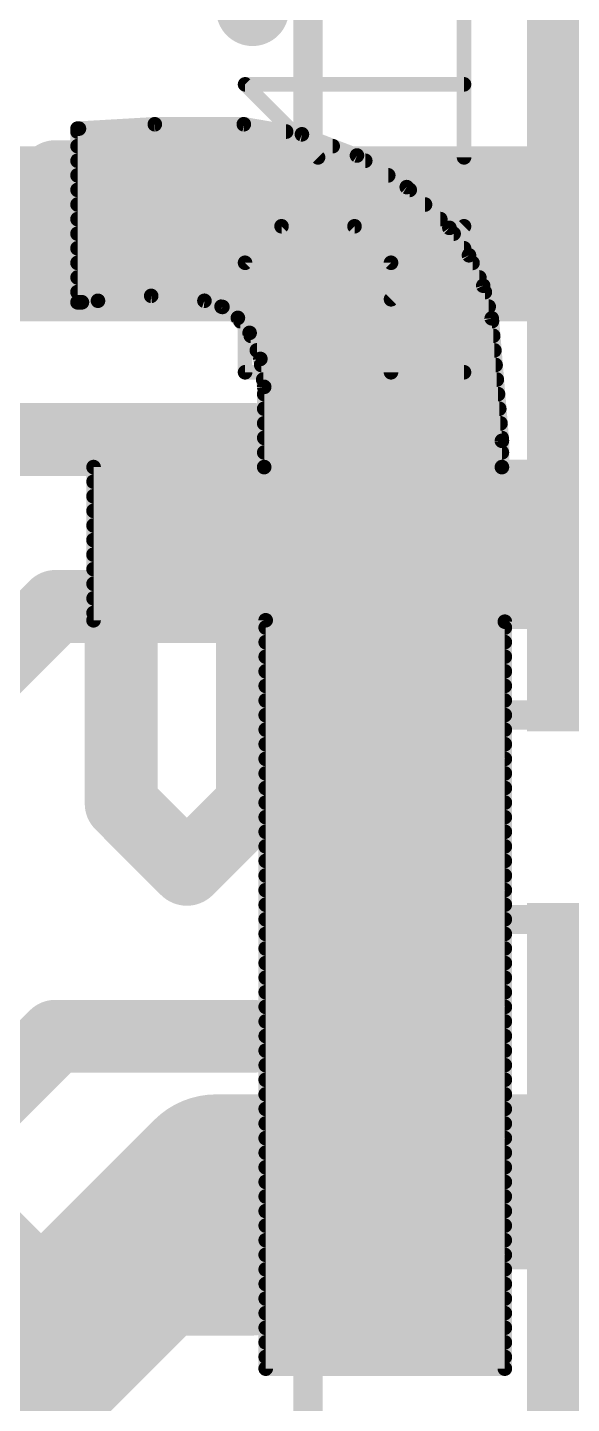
# Model space of a CAD drawing. Extents: x 0 to 108, y -11 to 13.
# Drawn here: x 4.879 to 5.826, y 5.329 to 7.725 of the extents above; entities that cross this region are included whole.
import ezdxf

# ---------------------------------------------------------------- set-up
doc = ezdxf.new("R2010")
doc.units = 0
for name, color, linetype in [('1', 12, 'CONTINUOUS'), ('16', 132, 'CONTINUOUS'), ('21', 41, 'CONTINUOUS'), ('22', 40, 'CONTINUOUS'), ('25', 253, 'CONTINUOUS'), ('29', 253, 'CONTINUOUS'), ('39', 12, 'CONTINUOUS')]:
    doc.layers.add(name, color=color, linetype=linetype)

# ---------------------------------------------------------------- blocks, each defined once
blk = doc.blocks.new('RECT')
blk.add_solid([(-0.5, -0.5), (0.5, -0.5), (-0.5, 0.5), (0.5, 0.5)])

msp = doc.modelspace()

# ---------------------------------------------------------------- linework, layer by layer
at = {"layer": '1', "const_width": 0.3048}
for points in [[(4.699, 5.207), (5.207, 5.715)], [(5.207, 5.715), (6.35, 5.715)]]:
    msp.add_lwpolyline(points, dxfattribs=at)
at = {"layer": '1', "const_width": 0.1524}
for points in [[(5.207, 5.7912, 1), (5.207, 5.6388)], [(5.2609, 5.6611, 1), (5.1531, 5.7689)]]:
    msp.add_lwpolyline(points, format="xyb", dxfattribs=at)
at = {"layer": '16', "const_width": 0.3048}
msp.add_lwpolyline([(4.064, 7.366), (6.35, 7.366)], dxfattribs=at)
at = {"layer": '21', "const_width": 0.127}
for points in [[(5.2705, 7.7562), (5.2705, 8.2138)], [(4.8129, 7.3509), (4.9273, 7.4653)], [(4.9273, 7.4653), (5.2705, 7.4653)], [(5.2705, 7.0077), (4.8129, 7.0077)], [(4.8129, 6.6025), (4.9273, 6.7169)], [(4.9273, 6.7169), (5.2705, 6.7169)], [(5.0417, 6.3737), (5.0417, 6.7169)], [(5.2705, 6.7169), (5.2705, 6.3737)], [(5.1561, 6.2593), (5.0417, 6.3737)], [(5.2705, 6.3737), (5.1561, 6.2593)], [(4.8129, 5.8541), (4.9273, 5.9685)], [(4.9273, 5.9685), (5.2705, 5.9685)], [(4.9273, 5.5109), (4.8129, 5.6253)], [(4.5841, 5.5109), (5.2705, 5.5109)]]:
    msp.add_lwpolyline(points, dxfattribs=at)
at = {"layer": '21', "const_width": 0.0635}
for points in [[(5.2388, 7.7562, 1), (5.3022, 7.7562)], [(4.9273, 7.4971, 1), (4.9273, 7.4336)], [(4.9498, 7.4429, 1), (4.9049, 7.4878)], [(5.2705, 7.4336, 1), (5.2705, 7.4971)], [(5.2705, 6.976, 1), (5.2705, 7.0395)], [(4.9273, 6.7487, 1), (4.9273, 6.6852)], [(4.9498, 6.6945, 1), (4.9049, 6.7394)], [(5.0735, 6.7169, 1), (5.01, 6.7169)], [(5.3022, 6.7169, 1), (5.2388, 6.7169)], [(5.2705, 6.6852, 1), (5.2705, 6.7487)], [(5.0642, 6.3962, 1), (5.0193, 6.3513)], [(5.293, 6.3513, 1), (5.248, 6.3962)], [(5.01, 6.3737, 1), (5.0735, 6.3737)], [(5.2388, 6.3737, 1), (5.3022, 6.3737)], [(5.1337, 6.2818, 1), (5.1786, 6.2369)], [(5.1337, 6.2369, 1), (5.1786, 6.2818)], [(4.9273, 6.0003, 1), (4.9273, 5.9368)], [(4.9498, 5.9461, 1), (4.9049, 5.991)], [(5.2705, 5.9368, 1), (5.2705, 6.0003)], [(4.9049, 5.4885, 1), (4.9498, 5.5334)], [(5.2705, 5.4792, 1), (5.2705, 5.5427)]]:
    msp.add_lwpolyline(points, format="xyb", dxfattribs=at)
at = {"layer": '22', "const_width": 0.0127}
for points in [[(4.9721, 7.5489, 1), (4.9593, 7.5489)], [(4.9657, 7.5502, 1), (4.9657, 7.5374)], [(4.9657, 7.5553, 1), (4.9657, 7.5426)], [(4.9678, 7.5552, 1), (4.9686, 7.5426)], [(4.9682, 7.5426, 1), (4.9682, 7.5553)], [(5.1003, 7.5629, 1), (5.1003, 7.5502)], [(5.1007, 7.5502, 1), (5.0999, 7.5628)], [(5.2564, 7.5628, 1), (5.2542, 7.5502)], [(5.2553, 7.5502, 1), (5.2553, 7.5629)], [(5.329, 7.5374, 1), (5.329, 7.5502)], [(5.3588, 7.545, 1), (5.3542, 7.5331)], [(5.3554, 7.5328, 1), (5.3576, 7.5453)], [(4.9657, 7.5248, 1), (4.9657, 7.5121)], [(5.4101, 7.5121, 1), (5.4101, 7.5248)], [(4.9657, 7.4994, 1), (4.9657, 7.4867)], [(5.4558, 7.5075, 1), (5.449, 7.4968)], [(5.4501, 7.4962, 1), (5.4546, 7.5081)], [(5.4668, 7.4867, 1), (5.4668, 7.4994)], [(4.9657, 7.474, 1), (4.9657, 7.4612)], [(5.5068, 7.4612, 1), (5.5068, 7.474)], [(4.9657, 7.4486, 1), (4.9657, 7.4359)], [(5.5435, 7.4517, 1), (5.5347, 7.4425)], [(5.5357, 7.4418, 1), (5.5425, 7.4525)], [(5.5443, 7.4359, 1), (5.5443, 7.4486)], [(4.9657, 7.4232, 1), (4.9657, 7.4104)], [(5.5709, 7.4104, 1), (5.5709, 7.4232)], [(4.9657, 7.3978, 1), (4.9657, 7.385)], [(5.5975, 7.385, 1), (5.5975, 7.3978)], [(5.6186, 7.3799, 1), (5.6082, 7.3725)], [(5.609, 7.3716, 1), (5.6178, 7.3808)], [(4.9657, 7.3724, 1), (4.9657, 7.3597)], [(5.6207, 7.3597, 1), (5.6207, 7.3724)], [(4.9657, 7.347, 1), (4.9657, 7.3342)], [(5.6388, 7.3342, 1), (5.6388, 7.347)], [(5.6532, 7.3312, 1), (5.6417, 7.3258)], [(5.6422, 7.3248, 1), (5.6526, 7.3322)], [(4.9657, 7.3216, 1), (4.9657, 7.3088)], [(5.6536, 7.3088, 1), (5.6536, 7.3216)], [(4.9657, 7.2962, 1), (4.9657, 7.2835)], [(5.6655, 7.2835, 1), (5.6655, 7.2962)], [(5.6784, 7.277, 1), (5.6661, 7.2738)], [(5.6665, 7.2727, 1), (5.678, 7.2781)], [(4.9657, 7.2708, 1), (4.9657, 7.258)], [(4.9657, 7.253, 1), (4.9657, 7.2402)], [(4.9733, 7.2402, 1), (4.9733, 7.253)], [(5.0007, 7.2555, 1), (5.0019, 7.2429)], [(5.0019, 7.2429, 1), (5.0007, 7.2555)], [(5.0946, 7.2641, 1), (5.0934, 7.2515)], [(5.0946, 7.2515, 1), (5.0934, 7.2641)], [(5.1888, 7.2552, 1), (5.1846, 7.2432)], [(5.1861, 7.2429, 1), (5.1873, 7.2555)], [(5.6751, 7.258, 1), (5.6751, 7.2708)], [(4.9593, 7.2466, 1), (4.9721, 7.2466)], [(4.9727, 7.2529, 1), (4.9739, 7.2403)], [(5.2165, 7.2454, 1), (5.2165, 7.2327)], [(5.2217, 7.2437, 1), (5.2143, 7.2333)], [(5.216, 7.2325, 1), (5.2201, 7.2445)], [(5.6818, 7.2327, 1), (5.6818, 7.2454)], [(5.25, 7.2233, 1), (5.24, 7.2154)], [(5.2413, 7.2142, 1), (5.2487, 7.2245)], [(5.2495, 7.22, 1), (5.2495, 7.2073)], [(5.6934, 7.2192, 1), (5.6808, 7.2182)], [(5.681, 7.2171, 1), (5.6932, 7.2203)], [(5.6875, 7.2073, 1), (5.6875, 7.22)], [(5.2713, 7.1957, 1), (5.2595, 7.1909)], [(5.2604, 7.1894, 1), (5.2704, 7.1972)], [(5.2675, 7.1946, 1), (5.2675, 7.1818)], [(5.6896, 7.1818, 1), (5.6896, 7.1946)], [(5.278, 7.1692, 1), (5.278, 7.1565)], [(5.6917, 7.1565, 1), (5.6917, 7.1692)], [(5.2905, 7.1488, 1), (5.2779, 7.1471)], [(5.2783, 7.1455, 1), (5.29, 7.1504)], [(5.2856, 7.1438, 1), (5.2856, 7.1311)], [(5.6938, 7.1311, 1), (5.6938, 7.1438)], [(5.2891, 7.1184, 1), (5.2891, 7.1056)], [(5.6959, 7.1056, 1), (5.6959, 7.1184)], [(5.2972, 7.0993, 1), (5.2844, 7.0993)], [(5.2908, 7.093, 1), (5.2908, 7.0803)], [(5.2845, 7.0984, 1), (5.2971, 7.1002)], [(5.6981, 7.0803, 1), (5.6981, 7.093)], [(5.2908, 7.0676, 1), (5.2908, 7.0549)], [(5.7002, 7.0549, 1), (5.7002, 7.0676)], [(5.2908, 7.0422, 1), (5.2908, 7.0294)], [(5.7023, 7.0294, 1), (5.7023, 7.0422)], [(5.2908, 7.0168, 1), (5.2908, 7.0041)], [(5.7044, 7.0041, 1), (5.7044, 7.0168)], [(5.2908, 6.9914, 1), (5.2908, 6.9787)], [(5.6985, 7.0048, 1), (5.7111, 7.0058)], [(5.7112, 7.0053, 1), (5.6985, 7.0053)], [(5.7048, 6.9787, 1), (5.7048, 6.9914)], [(4.9936, 6.966, 1), (4.9936, 6.9532)], [(5, 6.9596, 1), (4.9872, 6.9596)], [(5.2908, 6.966, 1), (5.2908, 6.9532)], [(5.2908, 6.9532, 1), (5.2908, 6.966)], [(5.7048, 6.966, 1), (5.7048, 6.9532)], [(5.7048, 6.9532, 1), (5.7048, 6.966)], [(5.2844, 6.9596, 1), (5.2972, 6.9596)], [(5.6985, 6.9596, 1), (5.7112, 6.9596)], [(4.9936, 6.9406, 1), (4.9936, 6.9279)], [(4.9936, 6.9152, 1), (4.9936, 6.9024)], [(4.9936, 6.8898, 1), (4.9936, 6.877)], [(4.9936, 6.8644, 1), (4.9936, 6.8517)], [(4.9936, 6.839, 1), (4.9936, 6.8262)], [(4.9936, 6.8136, 1), (4.9936, 6.8008)], [(4.9936, 6.7882, 1), (4.9936, 6.7755)], [(4.9936, 6.7628, 1), (4.9936, 6.75)], [(4.9936, 6.7374, 1), (4.9936, 6.7247)], [(4.9936, 6.712, 1), (4.9936, 6.6993)], [(4.9872, 6.6929, 1), (5, 6.6929)], [(4.9936, 6.6993, 1), (4.9936, 6.6866)], [(5.2998, 6.6929, 1), (5.287, 6.6929)], [(5.2934, 6.6866, 1), (5.2934, 6.6738)], [(5.2934, 6.6866, 1), (5.2934, 6.6993)], [(5.7163, 6.6904, 1), (5.7035, 6.6904)], [(5.7099, 6.6967, 1), (5.7099, 6.6841)], [(5.7099, 6.6738, 1), (5.7099, 6.6866)], [(5.2934, 6.6612, 1), (5.2934, 6.6485)], [(5.7099, 6.6485, 1), (5.7099, 6.6612)], [(5.2934, 6.6358, 1), (5.2934, 6.6231)], [(5.7099, 6.6231, 1), (5.7099, 6.6358)], [(5.2934, 6.6104, 1), (5.2934, 6.5976)], [(5.7099, 6.5976, 1), (5.7099, 6.6104)], [(5.2934, 6.585, 1), (5.2934, 6.5723)], [(5.7099, 6.5723, 1), (5.7099, 6.585)], [(5.2934, 6.5596, 1), (5.2934, 6.5469)], [(5.7099, 6.5469, 1), (5.7099, 6.5596)], [(5.2934, 6.5342, 1), (5.2934, 6.5214)], [(5.7099, 6.5214, 1), (5.7099, 6.5342)], [(5.2934, 6.5088, 1), (5.2934, 6.4961)], [(5.7099, 6.4961, 1), (5.7099, 6.5088)], [(5.2934, 6.4834, 1), (5.2934, 6.4707)], [(5.7099, 6.4707, 1), (5.7099, 6.4834)], [(5.2934, 6.458, 1), (5.2934, 6.4452)], [(5.7099, 6.4452, 1), (5.7099, 6.458)], [(5.2934, 6.4326, 1), (5.2934, 6.4199)], [(5.7099, 6.4199, 1), (5.7099, 6.4326)], [(5.2934, 6.4072, 1), (5.2934, 6.3944)], [(5.7099, 6.3944, 1), (5.7099, 6.4072)], [(5.2934, 6.3818, 1), (5.2934, 6.369)], [(5.7099, 6.369, 1), (5.7099, 6.3818)], [(5.2934, 6.3564, 1), (5.2934, 6.3437)], [(5.7099, 6.3437, 1), (5.7099, 6.3564)], [(5.2934, 6.331, 1), (5.2934, 6.3182)], [(5.7099, 6.3182, 1), (5.7099, 6.331)], [(5.2934, 6.3056, 1), (5.2934, 6.2928)], [(5.7099, 6.2928, 1), (5.7099, 6.3056)], [(5.2934, 6.2802, 1), (5.2934, 6.2675)], [(5.7099, 6.2675, 1), (5.7099, 6.2802)], [(5.2934, 6.2548, 1), (5.2934, 6.242)], [(5.7099, 6.242, 1), (5.7099, 6.2548)], [(5.2934, 6.2294, 1), (5.2934, 6.2166)], [(5.7099, 6.2166, 1), (5.7099, 6.2294)], [(5.2934, 6.204, 1), (5.2934, 6.1913)], [(5.7099, 6.1913, 1), (5.7099, 6.204)], [(5.2934, 6.1786, 1), (5.2934, 6.1658)], [(5.7099, 6.1658, 1), (5.7099, 6.1786)], [(5.2934, 6.1532, 1), (5.2934, 6.1405)], [(5.7099, 6.1405, 1), (5.7099, 6.1532)], [(5.2934, 6.1278, 1), (5.2934, 6.1151)], [(5.7099, 6.1151, 1), (5.7099, 6.1278)], [(5.2934, 6.1024, 1), (5.2934, 6.0896)], [(5.7099, 6.0896, 1), (5.7099, 6.1024)], [(5.2934, 6.077, 1), (5.2934, 6.0643)], [(5.7099, 6.0643, 1), (5.7099, 6.077)], [(5.2934, 6.0516, 1), (5.2934, 6.0389)], [(5.7099, 6.0389, 1), (5.7099, 6.0516)], [(5.2934, 6.0262, 1), (5.2934, 6.0134)], [(5.7099, 6.0134, 1), (5.7099, 6.0262)], [(5.2934, 6.0008, 1), (5.2934, 5.9881)], [(5.7099, 5.9881, 1), (5.7099, 6.0008)], [(5.2934, 5.9754, 1), (5.2934, 5.9627)], [(5.7099, 5.9627, 1), (5.7099, 5.9754)], [(5.2934, 5.95, 1), (5.2934, 5.9372)], [(5.7099, 5.9372, 1), (5.7099, 5.95)], [(5.2934, 5.9246, 1), (5.2934, 5.9119)], [(5.7099, 5.9119, 1), (5.7099, 5.9246)], [(5.2934, 5.8992, 1), (5.2934, 5.8864)], [(5.7099, 5.8864, 1), (5.7099, 5.8992)], [(5.2934, 5.8738, 1), (5.2934, 5.861)], [(5.7099, 5.861, 1), (5.7099, 5.8738)], [(5.2934, 5.8484, 1), (5.2934, 5.8357)], [(5.7099, 5.8357, 1), (5.7099, 5.8484)], [(5.2934, 5.823, 1), (5.2934, 5.8102)], [(5.7099, 5.8102, 1), (5.7099, 5.823)], [(5.2934, 5.7976, 1), (5.2934, 5.7848)], [(5.7099, 5.7848, 1), (5.7099, 5.7976)], [(5.2934, 5.7722, 1), (5.2934, 5.7595)], [(5.7099, 5.7595, 1), (5.7099, 5.7722)], [(5.2934, 5.7468, 1), (5.2934, 5.734)], [(5.7099, 5.734, 1), (5.7099, 5.7468)], [(5.2934, 5.7214, 1), (5.2934, 5.7086)], [(5.7099, 5.7086, 1), (5.7099, 5.7214)], [(5.2934, 5.696, 1), (5.2934, 5.6833)], [(5.7099, 5.6833, 1), (5.7099, 5.696)], [(5.2934, 5.6706, 1), (5.2934, 5.6578)], [(5.7099, 5.6578, 1), (5.7099, 5.6706)], [(5.2934, 5.6452, 1), (5.2934, 5.6325)], [(5.7099, 5.6325, 1), (5.7099, 5.6452)], [(5.2934, 5.6198, 1), (5.2934, 5.6071)], [(5.7099, 5.6071, 1), (5.7099, 5.6198)], [(5.2934, 5.5944, 1), (5.2934, 5.5816)], [(5.7099, 5.5816, 1), (5.7099, 5.5944)], [(5.2934, 5.569, 1), (5.2934, 5.5563)], [(5.7099, 5.5563, 1), (5.7099, 5.569)], [(5.2934, 5.5436, 1), (5.2934, 5.5309)], [(5.7099, 5.5309, 1), (5.7099, 5.5436)], [(5.2934, 5.5182, 1), (5.2934, 5.5054)], [(5.7099, 5.5054, 1), (5.7099, 5.5182)], [(5.2934, 5.4928, 1), (5.2934, 5.4801)], [(5.7099, 5.4801, 1), (5.7099, 5.4928)], [(5.2934, 5.4674, 1), (5.2934, 5.4546)], [(5.7099, 5.4546, 1), (5.7099, 5.4674)], [(5.2934, 5.442, 1), (5.2934, 5.4292)], [(5.7099, 5.4292, 1), (5.7099, 5.442)], [(5.2934, 5.4166, 1), (5.2934, 5.4039)], [(5.7099, 5.4039, 1), (5.7099, 5.4166)], [(5.2934, 5.3963, 1), (5.2934, 5.3835)], [(5.287, 5.3899, 1), (5.2998, 5.3899)], [(5.7035, 5.3899, 1), (5.7163, 5.3899)], [(5.7099, 5.3835, 1), (5.7099, 5.3963)]]:
    msp.add_lwpolyline(points, format="xyb", dxfattribs=at)
at = {"layer": '22', "const_width": 0.0254}
for points in [[(4.9682, 7.5489), (4.9657, 7.5489)], [(4.9657, 7.5489), (4.9657, 7.2466)], [(4.9657, 7.5438), (5.329, 7.5438)], [(5.1003, 7.5565), (4.9682, 7.5489)], [(5.2553, 7.5565), (5.1003, 7.5565)], [(5.3565, 7.5391), (5.2553, 7.5565)], [(5.4524, 7.5021), (5.3565, 7.5391)], [(4.9657, 7.5184), (5.4101, 7.5184)], [(4.9657, 7.493), (5.4668, 7.493)], [(5.5391, 7.4471), (5.4524, 7.5021)], [(4.9657, 7.4676), (5.5068, 7.4676)], [(4.9657, 7.4422), (5.5443, 7.4422)], [(5.6134, 7.3762), (5.5391, 7.4471)], [(4.9657, 7.4168), (5.5709, 7.4168)], [(4.9657, 7.3914), (5.5975, 7.3914)], [(5.6474, 7.3285), (5.6134, 7.3762)], [(4.9657, 7.366), (5.6207, 7.366)], [(4.9657, 7.3406), (5.6388, 7.3406)], [(5.6723, 7.2754), (5.6474, 7.3285)], [(4.9657, 7.3152), (5.6536, 7.3152)], [(4.9657, 7.2898), (5.6655, 7.2898)], [(5.6871, 7.2187), (5.6723, 7.2754)], [(4.9657, 7.2644), (5.6751, 7.2644)], [(4.9657, 7.2466), (4.9733, 7.2466)], [(4.9733, 7.2466), (5.0013, 7.2492)], [(5.0013, 7.2492), (5.094, 7.2578)], [(5.094, 7.2578), (5.1867, 7.2492)], [(5.1867, 7.2492), (5.218, 7.2385)], [(5.2165, 7.239), (5.6818, 7.239)], [(5.218, 7.2385), (5.245, 7.2193)], [(5.245, 7.2193), (5.2654, 7.1933)], [(5.2495, 7.2136), (5.6875, 7.2136)], [(5.7048, 7.0053), (5.6871, 7.2187)], [(5.2654, 7.1933), (5.2842, 7.1479)], [(5.2675, 7.1882), (5.6896, 7.1882)], [(5.278, 7.1628), (5.6917, 7.1628)], [(5.2842, 7.1479), (5.2908, 7.0993)], [(5.2856, 7.1374), (5.6938, 7.1374)], [(5.2891, 7.112), (5.6959, 7.112)], [(5.2908, 7.0993), (5.2908, 6.9596)], [(5.2908, 7.0866), (5.6981, 7.0866)], [(5.2908, 7.0612), (5.7002, 7.0612)], [(5.2908, 7.0358), (5.7023, 7.0358)], [(5.2908, 7.0104), (5.7044, 7.0104)], [(5.2908, 6.985), (5.7048, 6.985)], [(5.7048, 6.9596), (5.7048, 7.0053)], [(5.2908, 6.9596), (4.9936, 6.9596)], [(4.9936, 6.9596), (4.9936, 6.6929)], [(5.2908, 6.9596), (5.7048, 6.9596)], [(5.842, 6.9596), (5.7048, 6.9596)], [(4.9936, 6.9342), (5.8674, 6.9342)], [(4.9936, 6.9088), (5.8928, 6.9088)], [(4.9936, 6.8834), (5.9182, 6.8834)], [(4.9936, 6.858), (5.9436, 6.858)], [(4.9936, 6.8326), (5.969, 6.8326)], [(4.9936, 6.8072), (5.9944, 6.8072)], [(4.9936, 6.7818), (6.0198, 6.7818)], [(4.9936, 6.7564), (6.0452, 6.7564)], [(4.9936, 6.731), (6.0706, 6.731)], [(4.9936, 6.7056), (6.096, 6.7056)], [(4.9936, 6.6929), (5.2934, 6.6929)], [(5.2934, 6.6929), (5.2934, 5.3899)], [(5.2934, 6.6802), (5.7099, 6.6802)], [(5.7099, 6.6904), (6.1087, 6.6929)], [(5.7099, 5.3899), (5.7099, 6.6904)], [(5.2934, 6.6548), (5.7099, 6.6548)], [(5.2934, 6.6294), (5.7099, 6.6294)], [(5.2934, 6.604), (5.7099, 6.604)], [(5.2934, 6.5786), (5.7099, 6.5786)], [(5.2934, 6.5532), (5.7099, 6.5532)], [(5.2934, 6.5278), (5.7099, 6.5278)], [(5.2934, 6.5024), (5.7099, 6.5024)], [(5.2934, 6.477), (5.7099, 6.477)], [(5.2934, 6.4516), (5.7099, 6.4516)], [(5.2934, 6.4262), (5.7099, 6.4262)], [(5.2934, 6.4008), (5.7099, 6.4008)], [(5.2934, 6.3754), (5.7099, 6.3754)], [(5.2934, 6.35), (5.7099, 6.35)], [(5.2934, 6.3246), (5.7099, 6.3246)], [(5.2934, 6.2992), (5.7099, 6.2992)], [(5.2934, 6.2738), (5.7099, 6.2738)], [(5.2934, 6.2484), (5.7099, 6.2484)], [(5.2934, 6.223), (5.7099, 6.223)], [(5.2934, 6.1976), (5.7099, 6.1976)], [(5.2934, 6.1722), (5.7099, 6.1722)], [(5.2934, 6.1468), (5.7099, 6.1468)], [(5.2934, 6.1214), (5.7099, 6.1214)], [(5.2934, 6.096), (5.7099, 6.096)], [(5.2934, 6.0706), (5.7099, 6.0706)], [(5.2934, 6.0452), (5.7099, 6.0452)], [(5.2934, 6.0198), (5.7099, 6.0198)], [(5.2934, 5.9944), (5.7099, 5.9944)], [(5.2934, 5.969), (5.7099, 5.969)], [(5.2934, 5.9436), (5.7099, 5.9436)], [(5.2934, 5.9182), (5.7099, 5.9182)], [(5.2934, 5.8928), (5.7099, 5.8928)], [(5.2934, 5.8674), (5.7099, 5.8674)], [(5.2934, 5.842), (5.7099, 5.842)], [(5.2934, 5.8166), (5.7099, 5.8166)], [(5.2934, 5.7912), (5.7099, 5.7912)], [(5.2934, 5.7658), (5.7099, 5.7658)], [(5.2934, 5.7404), (5.7099, 5.7404)], [(5.2934, 5.715), (5.7099, 5.715)], [(5.2934, 5.6896), (5.7099, 5.6896)], [(5.2934, 5.6642), (5.7099, 5.6642)], [(5.2934, 5.6388), (5.7099, 5.6388)], [(5.2934, 5.6134), (5.7099, 5.6134)], [(5.2934, 5.588), (5.7099, 5.588)], [(5.2934, 5.5626), (5.7099, 5.5626)], [(5.2934, 5.5372), (5.7099, 5.5372)], [(5.2934, 5.5118), (5.7099, 5.5118)], [(5.2934, 5.4864), (5.7099, 5.4864)], [(5.2934, 5.461), (5.7099, 5.461)], [(5.2934, 5.4356), (5.7099, 5.4356)], [(5.2934, 5.4102), (5.7099, 5.4102)], [(5.2934, 5.3899), (5.7099, 5.3899)]]:
    msp.add_lwpolyline(points, dxfattribs=at)
at = {"layer": '25', "const_width": 0.0254}
for points in [[(5.6388, 7.4989), (5.6388, 7.7531)], [(5.3846, 7.4989), (5.2575, 7.626)], [(5.2575, 7.626), (5.6388, 7.626)], [(5.2575, 7.3154), (5.321, 7.3789)], [(5.321, 7.3789), (5.4481, 7.3789)], [(5.4481, 7.3789), (5.5117, 7.3154)], [(5.5117, 7.2518), (5.6388, 7.3789)], [(5.2575, 7.1247), (5.2575, 7.3154)], [(5.5117, 7.3154), (5.5117, 7.1247)], [(5.6388, 7.1247), (5.2575, 7.1247)]]:
    msp.add_lwpolyline(points, dxfattribs=at)
at = {"layer": '25', "const_width": 0.0127}
for points in [[(5.262, 7.6305, 1), (5.253, 7.6215)], [(5.2575, 7.6324, 1), (5.2575, 7.6197)], [(5.6388, 7.6197, 1), (5.6388, 7.6324)], [(5.3801, 7.4944, 1), (5.3891, 7.5034)], [(5.6325, 7.4989, 1), (5.6452, 7.4989)], [(5.321, 7.3853, 1), (5.321, 7.3726)], [(5.3255, 7.3744, 1), (5.3165, 7.3834)], [(5.4526, 7.3834, 1), (5.4436, 7.3744)], [(5.4481, 7.3726, 1), (5.4481, 7.3853)], [(5.6433, 7.3744, 1), (5.6343, 7.3834)], [(5.2638, 7.3154, 1), (5.2511, 7.3154)], [(5.253, 7.3199, 1), (5.262, 7.3109)], [(5.518, 7.3154, 1), (5.5053, 7.3154)], [(5.5072, 7.3109, 1), (5.5162, 7.3199)], [(5.5072, 7.2563, 1), (5.5162, 7.2473)], [(5.2575, 7.1311, 1), (5.2575, 7.1184)], [(5.2511, 7.1247, 1), (5.2638, 7.1247)], [(5.5053, 7.1247, 1), (5.518, 7.1247)], [(5.6388, 7.1184, 1), (5.6388, 7.1311)]]:
    msp.add_lwpolyline(points, format="xyb", dxfattribs=at)
at = {"layer": '39', "const_width": 0.0508}
for points in [[(5.367, 6.528), (5.367, 9.474)], [(7.333, 6.528), (5.367, 6.528)], [(5.367, 3.226), (5.367, 6.172)], [(5.367, 6.172), (7.333, 6.172)]]:
    msp.add_lwpolyline(points, dxfattribs=at)
at = {"layer": '39', "const_width": 0.0254}
for points in [[(5.367, 6.5407, 1), (5.367, 6.5153)], [(5.3543, 6.528, 1), (5.3797, 6.528)], [(5.3797, 6.172, 1), (5.3543, 6.172)], [(5.367, 6.1847, 1), (5.367, 6.1593)]]:
    msp.add_lwpolyline(points, format="xyb", dxfattribs=at)

# ---------------------------------------------------------------- block references
at = {"layer": '29', "xscale": 1.3032, "yscale": 1.2032, "rotation": 90}
for p in [(6.35, 7.151), (6.35, 5.549)]:
    msp.add_blockref('RECT', p, dxfattribs=at)

doc.saveas('drawing.dxf')
